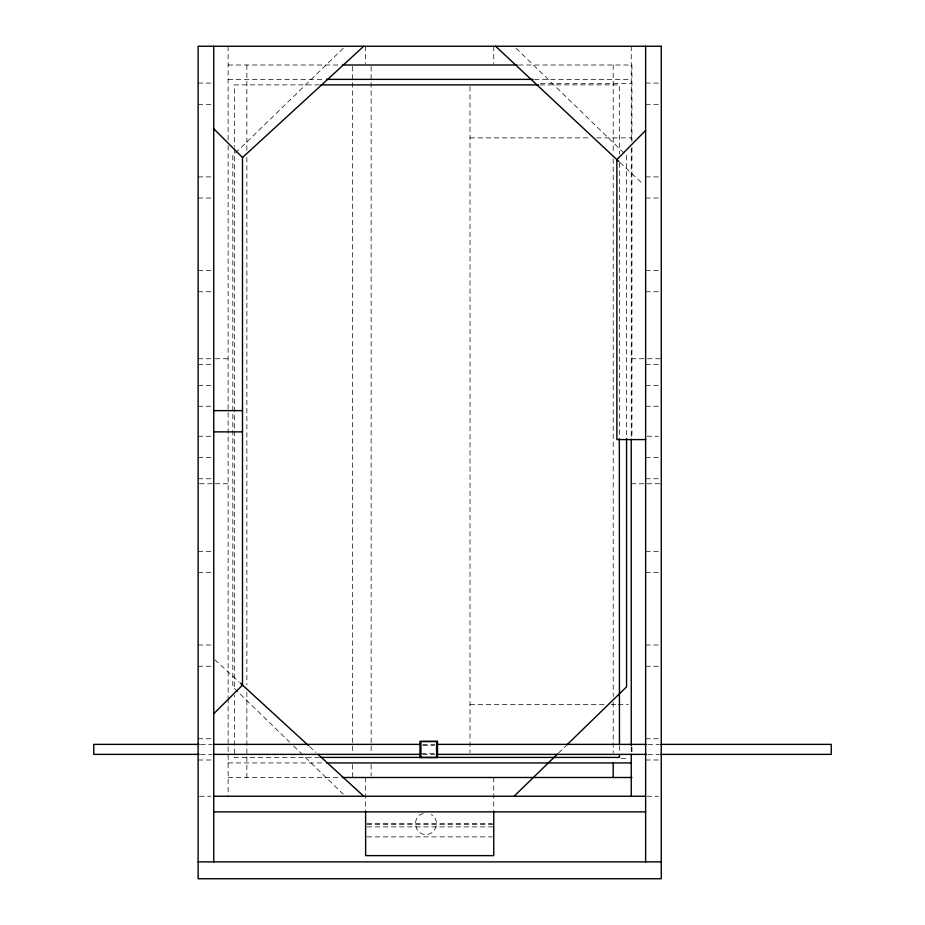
<?xml version="1.0" encoding="UTF-8"?>
<svg xmlns="http://www.w3.org/2000/svg" width="925" height="925" viewBox="0 0 925 925"><rect width="100%" height="100%" fill="white"/><g stroke="black" fill="none" stroke-linecap="round" stroke-linejoin="round"><path stroke-width="0.69" stroke-dasharray="4.62 3.47" d="M343.244 48.262L232.811 155.62L232.811 686.87L289.583 742.07M558.446 753.1L565.672 746.082M423.234 813.514C411.521 816.047 413.926 834.917 425.893 834.431C436.334 834.94 440.554 819.469 431.293 814.613M228.128 65.004L339.845 65.004M518.543 65.004L631.937 65.004L631.937 141.594M228.128 79.377L323.484 79.377M534.442 79.377L631.255 79.377M198.123 83.077L210.912 83.077M645.627 83.077L658.403 83.077M540.547 83.666L631.255 83.666M319.437 84.892L234.326 84.892L234.326 146.948M540.027 84.892L619.461 84.892L619.461 154.163M198.123 104.328L210.912 104.328M645.627 104.328L658.403 104.328M470.004 137.871L590.936 137.871M596.694 137.871L631.255 137.871M198.123 176.906L210.912 176.906M645.627 176.906L658.403 176.906M198.123 198.008L210.912 198.008M645.627 198.008L658.403 198.008M198.123 270.643L210.912 270.643M645.627 270.643L658.403 270.643M198.123 291.768L210.912 291.768M645.627 291.768L658.403 291.768M198.123 358.75L210.912 358.75M215.19 358.75L228.128 358.75M631.255 358.75L661.248 358.75M198.123 364.381L210.912 364.381M645.627 364.381L658.403 364.381M198.123 385.528L210.912 385.528M645.627 385.528L658.403 385.528M198.123 406.26L210.912 406.26M645.627 406.26L658.403 406.26M198.123 436.242L210.912 436.242M647.049 436.242L658.403 436.242M198.123 457.505L210.912 457.505M645.627 457.505L658.403 457.505M198.123 478.745L210.912 478.745M645.627 478.745L658.403 478.745M199.546 483.752L213.744 483.752M215.19 483.752L228.128 483.752M631.255 483.752L645.627 483.752M647.049 483.752L661.248 483.752M198.123 551.335L210.912 551.335M645.627 551.335L658.403 551.335M198.123 572.413L210.912 572.413M645.627 572.413L658.403 572.413M198.123 645.003L210.912 645.003M645.627 645.003L658.403 645.003M198.123 666.254L210.912 666.254M645.627 666.254L658.403 666.254M470.004 704.434L605.332 704.434M611.09 704.434L616.848 704.434M618.293 704.434L628.376 704.434M198.123 738.751L210.912 738.751M645.627 738.751L658.403 738.751M200.552 744.371L212.091 744.371M422.69 744.428L434.808 744.428M647.962 744.371L659.502 744.371M422.898 745.411L434.392 745.411M421.465 753.528L434.392 753.528M200.552 754.372L212.091 754.372M422.69 754.407L434.808 754.407M647.962 754.372L659.502 754.372M319.437 757.413L234.326 757.413L234.326 695.357M621.172 758.639L628.376 758.639M198.123 760.003L210.912 760.003M645.627 760.003L658.403 760.003M228.128 762.928L323.484 762.928M228.128 777.497L339.845 777.497M199.546 796.252L210.912 796.252M647.049 796.252L658.403 796.252M367.063 823.458L492.308 823.458M367.063 824.372L493.753 824.372M367.063 826.881L493.753 826.881M367.063 836.871L492.308 836.871M214.82 659.722L239.309 682.176M309.505 746.521L315.887 752.372M619.958 162.499L643.569 184.584M516.127 48.262L626.56 155.62L626.56 437.132M293.711 746.082L343.244 794.24M631.937 147.376L631.937 437.872M631.937 747.146L631.937 752.927M631.255 46.25L631.255 142.797M631.255 148.497L631.255 438.462M631.255 747.03L631.255 753.043M619.461 162.823L619.345 437.028M619.345 745.862L619.461 753.077M613.194 65.004L613.194 153.157M613.194 158.938L613.194 696.571M613.194 702.353L613.194 752.927M493.753 46.25L493.753 63.559M493.753 777.497L493.753 810.566M470.004 86.545L470.004 752.869M371.122 66.45L371.122 752.927M371.122 764.489L371.122 776.052M365.629 46.25L365.629 63.559M365.629 777.497L365.629 811.872M352.379 66.45L352.379 752.927M352.379 764.489L352.379 777.497M246.871 65.004L246.871 150.266M246.871 157.493L246.871 685.009M246.871 692.235L246.871 777.497M234.326 148.393L234.326 429.813M234.326 431.247L234.326 689.587M228.128 46.25L228.128 140.184M228.128 145.618L228.128 697.889M228.128 698.329L228.128 796.252"/><path stroke-width="1.39" d="M645.627 130.402L616.871 159.62L616.871 439.583L645.627 439.583M213.744 713.753L242.5 685.101L242.5 157.504L213.744 128.748M514.057 796.252L557.417 754.106M566.701 745.076L626.56 686.87L626.56 438.577M242.5 157.504L363.745 46.25M342.273 65.004L517.098 65.004M326.375 79.377L532.997 79.377M320.848 84.892L538.593 84.892M213.744 410.631L242.5 410.631M213.744 431.871L242.5 431.871M199.106 744.371L93.749 744.371L93.749 754.372L199.106 754.372M213.536 744.371L419.927 744.371M437.248 744.371L646.517 744.371M660.947 744.371L831.251 744.371L831.251 754.372L660.947 754.372M213.536 754.372L419.927 754.372M437.248 754.372L646.517 754.372M320.848 757.413L619.461 757.413M326.375 762.928L631.255 762.928M342.273 777.497L631.937 777.497M213.744 796.252L645.627 796.252M213.744 811.872L645.627 811.872M198.123 861.88L661.248 861.88M240.373 683.147L308.441 745.55M318.015 754.326L363.745 796.252M495.627 46.25L618.929 161.54M645.627 46.25L645.627 861.88M631.255 439.213L631.255 745.677M631.255 754.257L631.255 796.252M619.345 438.473L619.461 744.428M619.461 754.522L619.345 757.413M613.194 763.044L613.194 777.497M493.753 811.872L493.753 855.625L365.629 855.625L365.629 811.872M436.565 757.228L436.565 741.607L420.933 741.607L420.933 757.228M213.744 46.25L213.744 861.88M661.248 46.25L198.123 46.25L198.123 878.75L661.248 878.75L661.248 46.25M437.502 741.295L419.996 741.295L419.996 757.54L437.502 757.54L437.502 741.295"/></g></svg>
